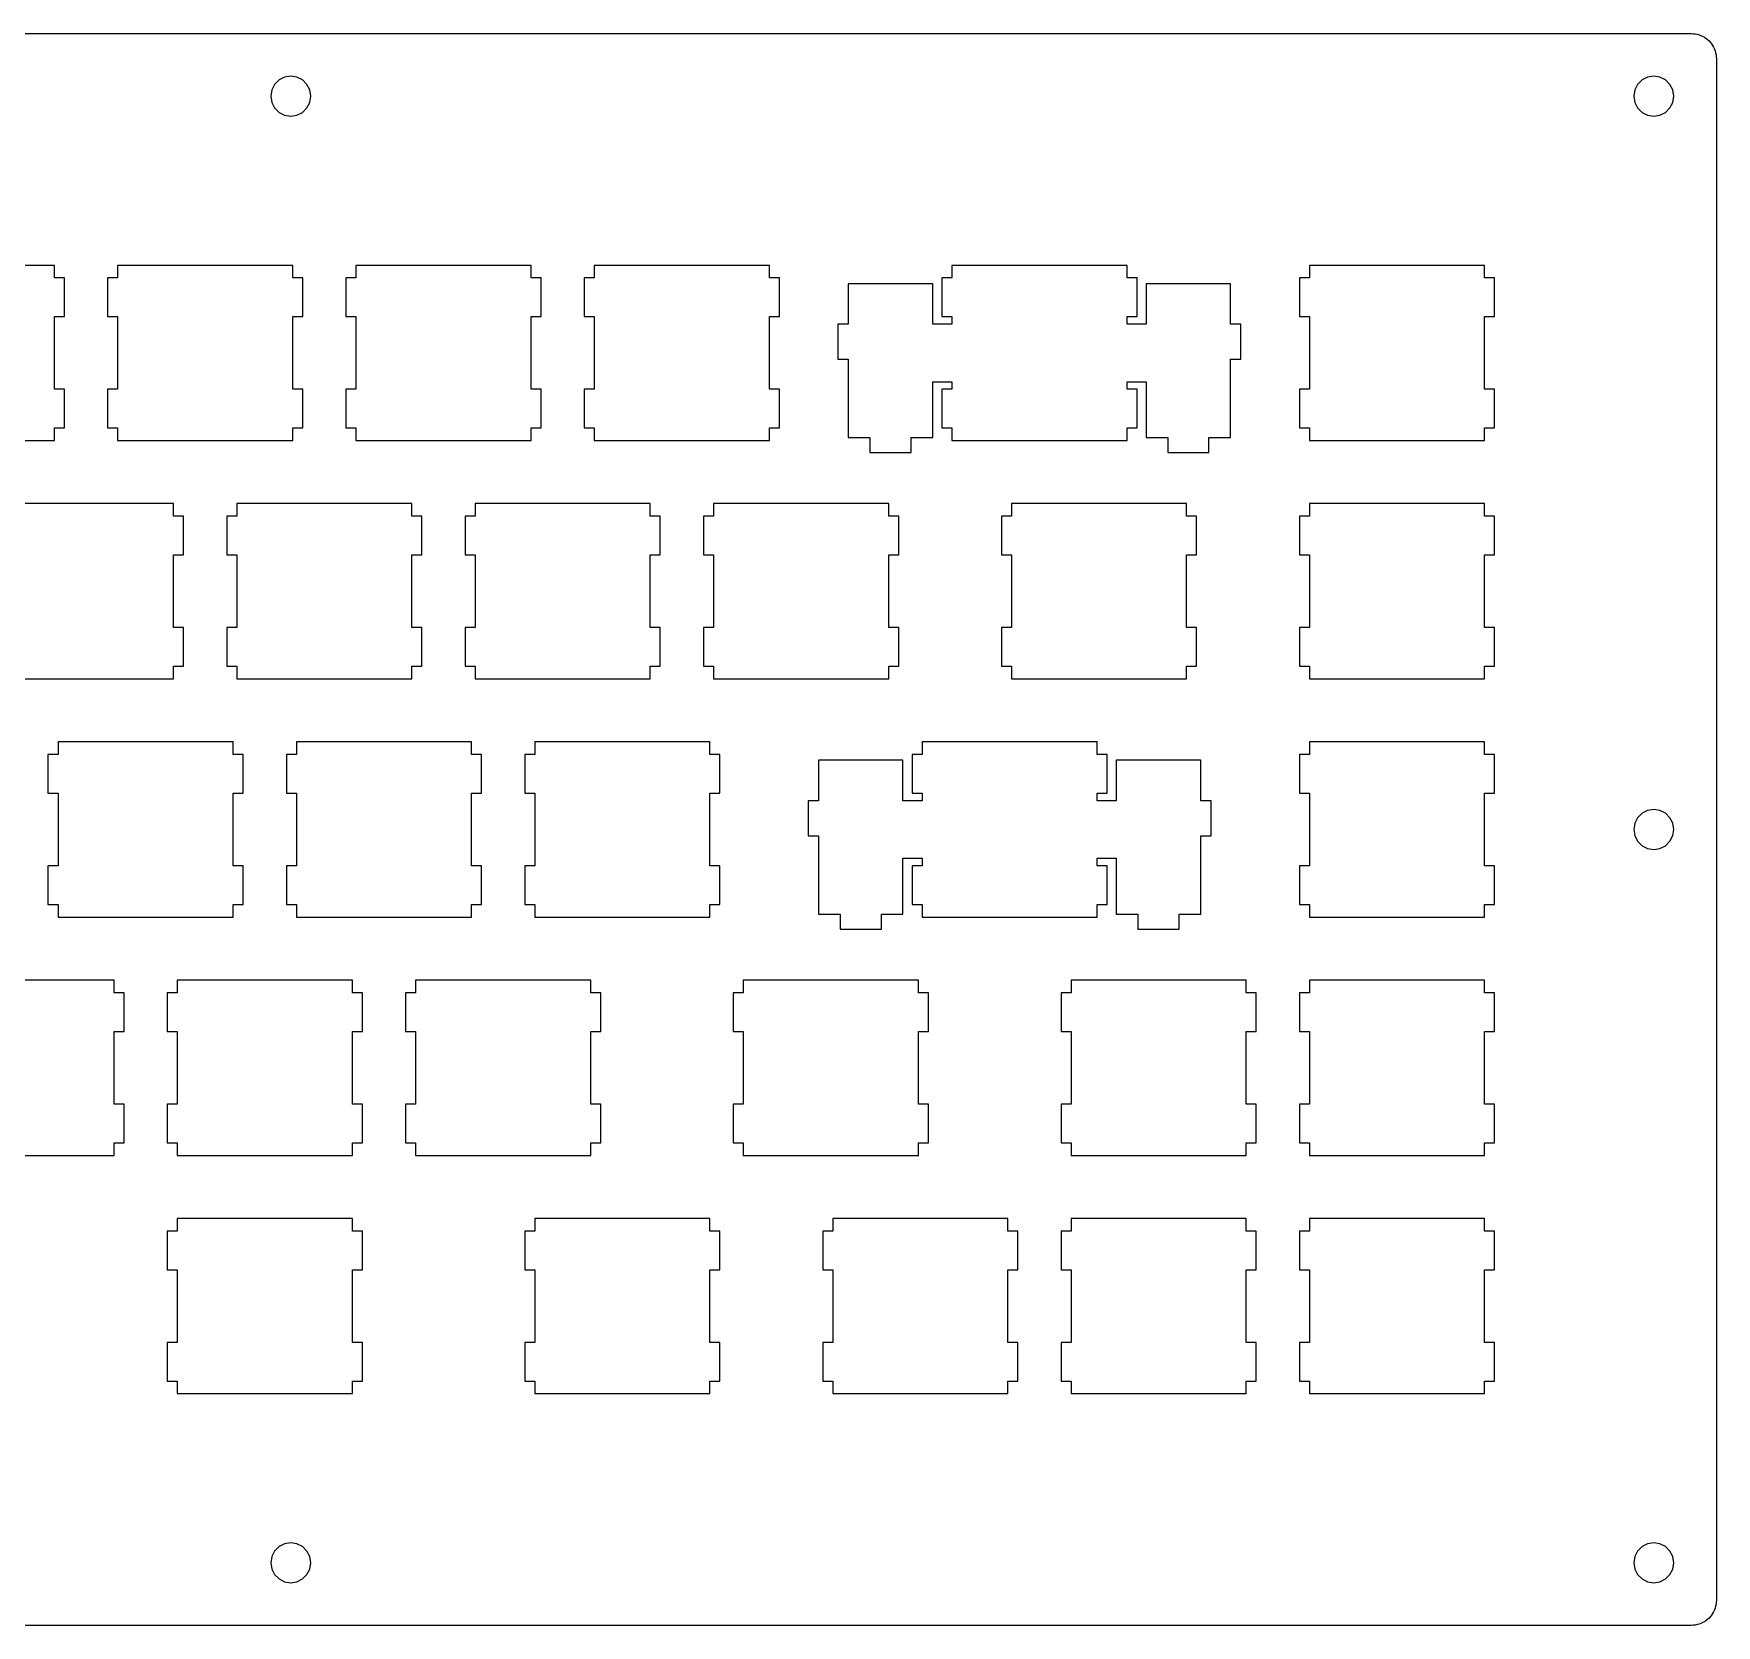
# Model space of a CAD drawing. Extents: x 0 to 337, y 0 to 128.
# Drawn here: x 202.4 to 336.9, y 0.4 to 127.6 of the extents above; entities that cross this region are included whole.
import ezdxf

# ---------------------------------------------------------------- set-up
doc = ezdxf.new("R2010")
doc.units = 0
doc.layers.get('0').update_dxf_attribs({"linetype": 'CONTINUOUS'})

msp = doc.modelspace()

# ---------------------------------------------------------------- linework, layer by layer
at = {"color": 0}
for p, q in [((2.096, 127.61), (334.897, 127.61)), ((334.897, 127.61), (335.052, 127.604)), ((335.052, 127.604), (335.209, 127.586)), ((335.209, 127.586), (335.362, 127.555)), ((335.362, 127.555), (335.515, 127.513)), ((335.515, 127.513), (335.661, 127.458)), ((335.661, 127.458), (335.803, 127.393)), ((335.803, 127.393), (335.941, 127.316)), ((335.941, 127.316), (336.072, 127.229)), ((336.072, 127.229), (336.194, 127.131)), ((336.194, 127.131), (336.31, 127.025)), ((336.31, 127.025), (336.416, 126.909)), ((336.416, 126.909), (336.514, 126.787)), ((336.514, 126.787), (336.601, 126.655)), ((336.601, 126.655), (336.678, 126.518)), ((336.678, 126.518), (336.743, 126.376)), ((336.743, 126.376), (336.798, 126.23)), ((336.798, 126.23), (336.841, 126.077)), ((336.841, 126.077), (336.871, 125.924)), ((336.871, 125.924), (336.889, 125.767)), ((336.889, 125.767), (336.896, 125.61)), ((336.896, 125.61), (336.896, 2.36058)), ((222.021, 123.905), (221.667, 123.551)), ((222.468, 124.132), (222.021, 123.905)), ((222.963, 124.21), (222.468, 124.132)), ((223.457, 124.132), (222.963, 124.21)), ((223.902, 123.905), (223.457, 124.132)), ((224.257, 123.551), (223.902, 123.905)), ((330.955, 123.905), (330.601, 123.551)), ((331.402, 124.132), (330.955, 123.905)), ((331.897, 124.21), (331.402, 124.132)), ((332.391, 124.132), (331.897, 124.21)), ((332.836, 123.905), (332.391, 124.132)), ((333.19, 123.551), (332.836, 123.905)), ((221.441, 123.106), (221.362, 122.61)), ((221.362, 122.61), (221.441, 122.116)), ((221.667, 123.551), (221.441, 123.106)), ((224.485, 123.106), (224.257, 123.551)), ((224.562, 122.61), (224.485, 123.106)), ((224.485, 122.116), (224.562, 122.61)), ((330.375, 123.106), (330.296, 122.61)), ((330.296, 122.61), (330.375, 122.116)), ((330.601, 123.551), (330.375, 123.106)), ((333.418, 123.106), (333.19, 123.551)), ((333.496, 122.61), (333.418, 123.106)), ((333.418, 122.116), (333.496, 122.61)), ((221.441, 122.116), (221.667, 121.67)), ((221.667, 121.67), (222.021, 121.316)), ((222.021, 121.316), (222.468, 121.09)), ((222.468, 121.09), (222.963, 121.01)), ((222.963, 121.01), (223.457, 121.09)), ((223.457, 121.09), (223.902, 121.316)), ((223.902, 121.316), (224.257, 121.67)), ((224.257, 121.67), (224.485, 122.116)), ((330.375, 122.116), (330.601, 121.67)), ((330.601, 121.67), (330.955, 121.316)), ((330.955, 121.316), (331.402, 121.09)), ((331.402, 121.09), (331.897, 121.01)), ((331.897, 121.01), (332.391, 121.09)), ((332.391, 121.09), (332.836, 121.316)), ((332.836, 121.316), (333.19, 121.67)), ((333.19, 121.67), (333.418, 122.116)), ((204.071, 109.086), (190.07, 109.086)), ((204.071, 108.085), (204.071, 109.086)), ((209.12, 109.086), (209.12, 108.085)), ((223.121, 109.086), (209.12, 109.086)), ((223.121, 108.085), (223.121, 109.086)), ((228.17, 109.086), (228.17, 108.085)), ((242.171, 109.086), (228.17, 109.086)), ((242.171, 108.085), (242.171, 109.086)), ((247.22, 109.086), (247.22, 108.085)), ((261.221, 109.086), (247.22, 109.086)), ((261.221, 108.085), (261.221, 109.086)), ((275.795, 109.086), (275.795, 108.085)), ((289.796, 109.086), (275.795, 109.086)), ((289.796, 108.085), (289.796, 109.086)), ((304.37, 109.086), (304.37, 108.085)), ((318.371, 109.086), (304.37, 109.086)), ((318.371, 108.085), (318.371, 109.086)), ((204.87, 108.085), (204.071, 108.085)), ((204.87, 104.985), (204.87, 108.085)), ((209.12, 108.085), (208.321, 108.085)), ((208.321, 108.085), (208.321, 104.985)), ((223.92, 108.085), (223.121, 108.085)), ((223.92, 104.985), (223.92, 108.085)), ((228.17, 108.085), (227.371, 108.085)), ((227.371, 108.085), (227.371, 104.985)), ((242.97, 108.085), (242.171, 108.085)), ((242.97, 104.985), (242.97, 108.085)), ((247.22, 108.085), (246.421, 108.085)), ((246.421, 108.085), (246.421, 104.985)), ((262.02, 108.085), (261.221, 108.085)), ((262.02, 104.985), (262.02, 108.085)), ((274.271, 107.617), (267.52, 107.617)), ((267.52, 107.617), (267.52, 104.386)), ((274.271, 104.386), (274.271, 107.617)), ((275.795, 108.085), (274.996, 108.085)), ((274.996, 108.085), (274.996, 104.985)), ((290.595, 108.085), (289.796, 108.085)), ((290.595, 104.985), (290.595, 108.085)), ((298.071, 107.617), (291.32, 107.617)), ((291.32, 107.617), (291.32, 104.386)), ((298.071, 104.386), (298.071, 107.617)), ((304.37, 108.085), (303.571, 108.085)), ((303.571, 108.085), (303.571, 104.985)), ((319.17, 108.085), (318.371, 108.085)), ((319.17, 104.985), (319.17, 108.085)), ((204.071, 99.1856), (204.071, 104.985)), ((204.071, 104.985), (204.87, 104.985)), ((208.321, 104.985), (209.12, 104.985)), ((209.12, 104.985), (209.12, 99.1856)), ((223.121, 99.1856), (223.121, 104.985)), ((223.121, 104.985), (223.92, 104.985)), ((227.371, 104.985), (228.17, 104.985)), ((228.17, 104.985), (228.17, 99.1856)), ((242.171, 99.1856), (242.171, 104.985)), ((242.171, 104.985), (242.97, 104.985)), ((246.421, 104.985), (247.22, 104.985)), ((247.22, 104.985), (247.22, 99.1856)), ((261.221, 99.1856), (261.221, 104.985)), ((261.221, 104.985), (262.02, 104.985)), ((274.996, 104.985), (275.795, 104.985)), ((275.795, 104.985), (275.795, 104.386)), ((289.796, 104.386), (289.796, 104.985)), ((289.796, 104.985), (290.595, 104.985)), ((303.571, 104.985), (304.37, 104.985)), ((304.37, 104.985), (304.37, 99.1856)), ((318.371, 99.1856), (318.371, 104.985)), ((318.371, 104.985), (319.17, 104.985)), ((267.52, 104.386), (266.696, 104.386)), ((266.696, 104.386), (266.696, 101.585)), ((275.795, 104.386), (274.271, 104.386)), ((291.32, 104.386), (289.796, 104.386)), ((298.895, 104.386), (298.071, 104.386)), ((298.895, 101.585), (298.895, 104.386)), ((266.696, 101.585), (267.52, 101.585)), ((267.52, 101.585), (267.52, 95.3149)), ((298.071, 95.3149), (298.071, 101.585)), ((298.071, 101.585), (298.895, 101.585)), ((274.271, 95.3149), (274.271, 99.7864)), ((274.271, 99.7864), (275.795, 99.7864)), ((275.795, 99.7864), (275.795, 99.1856)), ((289.796, 99.1856), (289.796, 99.7864)), ((289.796, 99.7864), (291.32, 99.7864)), ((291.32, 99.7864), (291.32, 95.3149)), ((204.87, 99.1856), (204.071, 99.1856)), ((204.87, 96.085), (204.87, 99.1856)), ((209.12, 99.1856), (208.321, 99.1856)), ((208.321, 99.1856), (208.321, 96.085)), ((223.92, 99.1856), (223.121, 99.1856)), ((223.92, 96.085), (223.92, 99.1856)), ((228.17, 99.1856), (227.371, 99.1856)), ((227.371, 99.1856), (227.371, 96.085)), ((242.97, 99.1856), (242.171, 99.1856)), ((242.97, 96.085), (242.97, 99.1856)), ((247.22, 99.1856), (246.421, 99.1856)), ((246.421, 99.1856), (246.421, 96.085)), ((262.02, 99.1856), (261.221, 99.1856)), ((262.02, 96.085), (262.02, 99.1856)), ((275.795, 99.1856), (274.996, 99.1856)), ((274.996, 99.1856), (274.996, 96.085)), ((290.595, 99.1856), (289.796, 99.1856)), ((290.595, 96.085), (290.595, 99.1856)), ((304.37, 99.1856), (303.571, 99.1856)), ((303.571, 99.1856), (303.571, 96.085)), ((319.17, 99.1856), (318.371, 99.1856)), ((319.17, 96.085), (319.17, 99.1856)), ((204.071, 95.0845), (204.071, 96.085)), ((204.071, 96.085), (204.87, 96.085)), ((208.321, 96.085), (209.12, 96.085)), ((209.12, 96.085), (209.12, 95.0845)), ((223.121, 95.0845), (223.121, 96.085)), ((223.121, 96.085), (223.92, 96.085)), ((227.371, 96.085), (228.17, 96.085)), ((228.17, 96.085), (228.17, 95.0845)), ((242.171, 95.0845), (242.171, 96.085)), ((242.171, 96.085), (242.97, 96.085)), ((246.421, 96.085), (247.22, 96.085)), ((247.22, 96.085), (247.22, 95.0845)), ((261.221, 95.0845), (261.221, 96.085)), ((261.221, 96.085), (262.02, 96.085)), ((274.996, 96.085), (275.795, 96.085)), ((275.795, 96.085), (275.795, 95.0845)), ((289.796, 95.0845), (289.796, 96.085)), ((289.796, 96.085), (290.595, 96.085)), ((303.571, 96.085), (304.37, 96.085)), ((304.37, 96.085), (304.37, 95.0845)), ((318.371, 95.0845), (318.371, 96.085)), ((318.371, 96.085), (319.17, 96.085)), ((190.07, 95.0845), (204.071, 95.0845)), ((209.12, 95.0845), (223.121, 95.0845)), ((228.17, 95.0845), (242.171, 95.0845)), ((247.22, 95.0845), (261.221, 95.0845)), ((267.52, 95.3149), (269.245, 95.3149)), ((269.245, 95.3149), (269.245, 94.1144)), ((272.546, 94.1144), (272.546, 95.3149)), ((272.546, 95.3149), (274.271, 95.3149)), ((275.795, 95.0845), (289.796, 95.0845)), ((291.32, 95.3149), (293.045, 95.3149)), ((293.045, 95.3149), (293.045, 94.1144)), ((296.346, 94.1144), (296.346, 95.3149)), ((296.346, 95.3149), (298.071, 95.3149)), ((304.37, 95.0845), (318.371, 95.0845)), ((269.245, 94.1144), (272.546, 94.1144)), ((293.045, 94.1144), (296.346, 94.1144)), ((213.596, 90.0356), (199.595, 90.0356)), ((213.596, 89.0351), (213.596, 90.0356)), ((214.395, 89.0351), (213.596, 89.0351)), ((214.395, 85.9345), (214.395, 89.0351)), ((218.645, 89.0351), (217.846, 89.0351)), ((217.846, 89.0351), (217.846, 85.9345)), ((218.645, 90.0356), (218.645, 89.0351)), ((232.646, 90.0356), (218.645, 90.0356)), ((232.646, 89.0351), (232.646, 90.0356)), ((233.445, 89.0351), (232.646, 89.0351)), ((233.445, 85.9345), (233.445, 89.0351)), ((237.695, 89.0351), (236.896, 89.0351)), ((236.896, 89.0351), (236.896, 85.9345)), ((237.695, 90.0356), (237.695, 89.0351)), ((251.696, 90.0356), (237.695, 90.0356)), ((251.696, 89.0351), (251.696, 90.0356)), ((252.494, 89.0351), (251.696, 89.0351)), ((252.494, 85.9345), (252.494, 89.0351)), ((256.745, 89.0351), (255.946, 89.0351)), ((255.946, 89.0351), (255.946, 85.9345)), ((256.745, 90.0356), (256.745, 89.0351)), ((270.746, 90.0356), (256.745, 90.0356)), ((270.746, 89.0351), (270.746, 90.0356)), ((271.545, 89.0351), (270.746, 89.0351)), ((271.545, 85.9345), (271.545, 89.0351)), ((280.557, 89.0351), (279.757, 89.0351)), ((279.757, 89.0351), (279.757, 85.9345)), ((280.557, 90.0356), (280.557, 89.0351)), ((294.557, 90.0356), (280.557, 90.0356)), ((294.557, 89.0351), (294.557, 90.0356)), ((295.358, 89.0351), (294.557, 89.0351)), ((295.358, 85.9345), (295.358, 89.0351)), ((304.37, 89.0351), (303.571, 89.0351)), ((303.571, 89.0351), (303.571, 85.9345)), ((304.37, 90.0356), (304.37, 89.0351)), ((318.371, 90.0356), (304.37, 90.0356)), ((318.371, 89.0351), (318.371, 90.0356)), ((319.17, 89.0351), (318.371, 89.0351)), ((319.17, 85.9345), (319.17, 89.0351)), ((213.596, 80.1356), (213.596, 85.9345)), ((213.596, 85.9345), (214.395, 85.9345)), ((217.846, 85.9345), (218.645, 85.9345)), ((218.645, 85.9345), (218.645, 80.1356)), ((232.646, 80.1356), (232.646, 85.9345)), ((232.646, 85.9345), (233.445, 85.9345)), ((236.896, 85.9345), (237.695, 85.9345)), ((237.695, 85.9345), (237.695, 80.1356)), ((251.696, 80.1356), (251.696, 85.9345)), ((251.696, 85.9345), (252.494, 85.9345)), ((255.946, 85.9345), (256.745, 85.9345)), ((256.745, 85.9345), (256.745, 80.1356)), ((270.746, 80.1356), (270.746, 85.9345)), ((270.746, 85.9345), (271.545, 85.9345)), ((279.757, 85.9345), (280.557, 85.9345)), ((280.557, 85.9345), (280.557, 80.1356)), ((294.557, 80.1356), (294.557, 85.9345)), ((294.557, 85.9345), (295.358, 85.9345)), ((303.571, 85.9345), (304.37, 85.9345)), ((304.37, 85.9345), (304.37, 80.1356)), ((318.371, 80.1356), (318.371, 85.9345)), ((318.371, 85.9345), (319.17, 85.9345)), ((214.395, 80.1356), (213.596, 80.1356)), ((214.395, 77.035), (214.395, 80.1356)), ((218.645, 80.1356), (217.846, 80.1356)), ((217.846, 80.1356), (217.846, 77.035)), ((233.445, 80.1356), (232.646, 80.1356)), ((233.445, 77.035), (233.445, 80.1356)), ((237.695, 80.1356), (236.896, 80.1356)), ((236.896, 80.1356), (236.896, 77.035)), ((252.494, 80.1356), (251.696, 80.1356)), ((252.494, 77.035), (252.494, 80.1356)), ((256.745, 80.1356), (255.946, 80.1356)), ((255.946, 80.1356), (255.946, 77.035)), ((271.545, 80.1356), (270.746, 80.1356)), ((271.545, 77.035), (271.545, 80.1356)), ((280.557, 80.1356), (279.757, 80.1356)), ((279.757, 80.1356), (279.757, 77.035)), ((295.358, 80.1356), (294.557, 80.1356)), ((295.358, 77.035), (295.358, 80.1356)), ((304.37, 80.1356), (303.571, 80.1356)), ((303.571, 80.1356), (303.571, 77.035)), ((319.17, 80.1356), (318.371, 80.1356)), ((319.17, 77.035), (319.17, 80.1356)), ((213.596, 76.0345), (213.596, 77.035)), ((213.596, 77.035), (214.395, 77.035)), ((217.846, 77.035), (218.645, 77.035)), ((218.645, 77.035), (218.645, 76.0345)), ((232.646, 76.0345), (232.646, 77.035)), ((232.646, 77.035), (233.445, 77.035)), ((236.896, 77.035), (237.695, 77.035)), ((237.695, 77.035), (237.695, 76.0345)), ((251.696, 76.0345), (251.696, 77.035)), ((251.696, 77.035), (252.494, 77.035)), ((255.946, 77.035), (256.745, 77.035)), ((256.745, 77.035), (256.745, 76.0345)), ((270.746, 76.0345), (270.746, 77.035)), ((270.746, 77.035), (271.545, 77.035)), ((279.757, 77.035), (280.557, 77.035)), ((280.557, 77.035), (280.557, 76.0345)), ((294.557, 76.0345), (294.557, 77.035)), ((294.557, 77.035), (295.358, 77.035)), ((303.571, 77.035), (304.37, 77.035)), ((304.37, 77.035), (304.37, 76.0345)), ((318.371, 76.0345), (318.371, 77.035)), ((318.371, 77.035), (319.17, 77.035)), ((199.595, 76.0345), (213.596, 76.0345)), ((218.645, 76.0345), (232.646, 76.0345)), ((237.695, 76.0345), (251.696, 76.0345)), ((256.745, 76.0345), (270.746, 76.0345)), ((280.557, 76.0345), (294.557, 76.0345)), ((304.37, 76.0345), (318.371, 76.0345)), ((204.357, 69.9851), (203.557, 69.9851)), ((203.557, 69.9851), (203.557, 66.8845)), ((204.357, 70.9856), (204.357, 69.9851)), ((218.357, 70.9856), (204.357, 70.9856)), ((218.357, 69.9851), (218.357, 70.9856)), ((219.158, 69.9851), (218.357, 69.9851)), ((219.158, 66.8845), (219.158, 69.9851)), ((223.407, 69.9851), (222.607, 69.9851)), ((222.607, 69.9851), (222.607, 66.8845)), ((223.407, 70.9856), (223.407, 69.9851)), ((237.407, 70.9856), (223.407, 70.9856)), ((237.407, 69.9851), (237.407, 70.9856)), ((238.208, 69.9851), (237.407, 69.9851)), ((238.208, 66.8845), (238.208, 69.9851)), ((242.457, 69.9851), (241.657, 69.9851)), ((241.657, 69.9851), (241.657, 66.8845)), ((242.457, 70.9856), (242.457, 69.9851)), ((256.457, 70.9856), (242.457, 70.9856)), ((256.457, 69.9851), (256.457, 70.9856)), ((257.258, 69.9851), (256.457, 69.9851)), ((257.258, 66.8845), (257.258, 69.9851)), ((273.414, 69.9851), (272.613, 69.9851)), ((272.613, 69.9851), (272.613, 66.8845)), ((273.414, 70.9856), (273.414, 69.9851)), ((287.413, 70.9856), (273.414, 70.9856)), ((287.413, 69.9851), (287.413, 70.9856)), ((288.214, 69.9851), (287.413, 69.9851)), ((288.214, 66.8845), (288.214, 69.9851)), ((304.37, 69.9851), (303.571, 69.9851)), ((303.571, 69.9851), (303.571, 66.8845)), ((304.37, 70.9856), (304.37, 69.9851)), ((318.371, 70.9856), (304.37, 70.9856)), ((318.371, 69.9851), (318.371, 70.9856)), ((319.17, 69.9851), (318.371, 69.9851)), ((319.17, 66.8845), (319.17, 69.9851)), ((271.888, 69.5152), (265.139, 69.5152)), ((265.139, 69.5152), (265.139, 66.2852)), ((271.888, 66.2852), (271.888, 69.5152)), ((295.688, 69.5152), (288.939, 69.5152)), ((288.939, 69.5152), (288.939, 66.2852)), ((295.688, 66.2852), (295.688, 69.5152)), ((203.557, 66.8845), (204.357, 66.8845)), ((204.357, 66.8845), (204.357, 61.0856)), ((218.357, 61.0856), (218.357, 66.8845)), ((218.357, 66.8845), (219.158, 66.8845)), ((222.607, 66.8845), (223.407, 66.8845)), ((223.407, 66.8845), (223.407, 61.0856)), ((237.407, 61.0856), (237.407, 66.8845)), ((237.407, 66.8845), (238.208, 66.8845)), ((241.657, 66.8845), (242.457, 66.8845)), ((242.457, 66.8845), (242.457, 61.0856)), ((256.457, 61.0856), (256.457, 66.8845)), ((256.457, 66.8845), (257.258, 66.8845)), ((265.139, 66.2852), (264.313, 66.2852)), ((264.313, 66.2852), (264.313, 63.4848)), ((273.414, 66.2852), (271.888, 66.2852)), ((272.613, 66.8845), (273.414, 66.8845)), ((273.414, 66.8845), (273.414, 66.2852)), ((287.413, 66.2852), (287.413, 66.8845)), ((287.413, 66.8845), (288.214, 66.8845)), ((288.939, 66.2852), (287.413, 66.2852)), ((296.514, 66.2852), (295.688, 66.2852)), ((296.514, 63.4848), (296.514, 66.2852)), ((303.571, 66.8845), (304.37, 66.8845)), ((304.37, 66.8845), (304.37, 61.0856)), ((318.371, 61.0856), (318.371, 66.8845)), ((318.371, 66.8845), (319.17, 66.8845)), ((330.601, 64.9249), (330.375, 64.4783)), ((330.955, 65.2791), (330.601, 64.9249)), ((331.402, 65.5066), (330.955, 65.2791)), ((331.897, 65.5849), (331.402, 65.5066)), ((332.391, 65.5066), (331.897, 65.5849)), ((332.836, 65.2791), (332.391, 65.5066)), ((333.19, 64.9249), (332.836, 65.2791)), ((333.418, 64.4783), (333.19, 64.9249)), ((264.313, 63.4848), (265.139, 63.4848)), ((265.139, 63.4848), (265.139, 57.2149)), ((295.688, 57.2149), (295.688, 63.4848)), ((295.688, 63.4848), (296.514, 63.4848)), ((330.375, 64.4783), (330.296, 63.9851)), ((330.296, 63.9851), (330.375, 63.4919)), ((330.375, 63.4919), (330.601, 63.0453)), ((333.19, 63.0453), (333.418, 63.4919)), ((333.496, 63.9851), (333.418, 64.4783)), ((333.418, 63.4919), (333.496, 63.9851)), ((330.601, 63.0453), (330.955, 62.6911)), ((330.955, 62.6911), (331.402, 62.4639)), ((331.402, 62.4639), (331.897, 62.3852)), ((331.897, 62.3852), (332.391, 62.4639)), ((332.391, 62.4639), (332.836, 62.6911)), ((332.836, 62.6911), (333.19, 63.0453)), ((204.357, 61.0856), (203.557, 61.0856)), ((203.557, 61.0856), (203.557, 57.985)), ((219.158, 61.0856), (218.357, 61.0856)), ((219.158, 57.985), (219.158, 61.0856)), ((223.407, 61.0856), (222.607, 61.0856)), ((222.607, 61.0856), (222.607, 57.985)), ((238.208, 61.0856), (237.407, 61.0856)), ((238.208, 57.985), (238.208, 61.0856)), ((242.457, 61.0856), (241.657, 61.0856)), ((241.657, 61.0856), (241.657, 57.985)), ((257.258, 61.0856), (256.457, 61.0856)), ((257.258, 57.985), (257.258, 61.0856)), ((271.888, 57.2149), (271.888, 61.685)), ((271.888, 61.685), (273.414, 61.685)), ((273.414, 61.0856), (272.613, 61.0856)), ((272.613, 61.0856), (272.613, 57.985)), ((273.414, 61.685), (273.414, 61.0856)), ((287.413, 61.0856), (287.413, 61.685)), ((287.413, 61.685), (288.939, 61.685)), ((288.214, 61.0856), (287.413, 61.0856)), ((288.214, 57.985), (288.214, 61.0856)), ((288.939, 61.685), (288.939, 57.2149)), ((304.37, 61.0856), (303.571, 61.0856)), ((303.571, 61.0856), (303.571, 57.985)), ((319.17, 61.0856), (318.371, 61.0856)), ((319.17, 57.985), (319.17, 61.0856)), ((203.557, 57.985), (204.357, 57.985)), ((204.357, 57.985), (204.357, 56.9845)), ((218.357, 56.9845), (218.357, 57.985)), ((218.357, 57.985), (219.158, 57.985)), ((222.607, 57.985), (223.407, 57.985)), ((223.407, 57.985), (223.407, 56.9845)), ((237.407, 56.9845), (237.407, 57.985)), ((237.407, 57.985), (238.208, 57.985)), ((241.657, 57.985), (242.457, 57.985)), ((242.457, 57.985), (242.457, 56.9845)), ((256.457, 56.9845), (256.457, 57.985)), ((256.457, 57.985), (257.258, 57.985)), ((272.613, 57.985), (273.414, 57.985)), ((273.414, 57.985), (273.414, 56.9845)), ((287.413, 56.9845), (287.413, 57.985)), ((287.413, 57.985), (288.214, 57.985)), ((303.571, 57.985), (304.37, 57.985)), ((304.37, 57.985), (304.37, 56.9845)), ((318.371, 56.9845), (318.371, 57.985)), ((318.371, 57.985), (319.17, 57.985)), ((204.357, 56.9845), (218.357, 56.9845)), ((223.407, 56.9845), (237.407, 56.9845)), ((242.457, 56.9845), (256.457, 56.9845)), ((265.139, 57.2149), (266.864, 57.2149)), ((266.864, 57.2149), (266.864, 56.0144)), ((270.163, 56.0144), (270.163, 57.2149)), ((270.163, 57.2149), (271.888, 57.2149)), ((273.414, 56.9845), (287.413, 56.9845)), ((288.939, 57.2149), (290.664, 57.2149)), ((290.664, 57.2149), (290.664, 56.0144)), ((293.963, 56.0144), (293.963, 57.2149)), ((293.963, 57.2149), (295.688, 57.2149)), ((304.37, 56.9845), (318.371, 56.9845)), ((266.864, 56.0144), (270.163, 56.0144)), ((290.664, 56.0144), (293.963, 56.0144)), ((208.832, 51.9356), (194.832, 51.9356)), ((208.832, 50.9351), (208.832, 51.9356)), ((213.882, 51.9356), (213.882, 50.9351)), ((227.882, 51.9356), (213.882, 51.9356)), ((227.882, 50.9351), (227.882, 51.9356)), ((232.932, 51.9356), (232.932, 50.9351)), ((246.932, 51.9356), (232.932, 51.9356)), ((246.932, 50.9351), (246.932, 51.9356)), ((259.126, 51.9356), (259.126, 50.9351)), ((273.127, 51.9356), (259.126, 51.9356)), ((273.127, 50.9351), (273.127, 51.9356)), ((285.32, 51.9356), (285.32, 50.9351)), ((299.321, 51.9356), (285.32, 51.9356)), ((299.321, 50.9351), (299.321, 51.9356)), ((304.37, 51.9356), (304.37, 50.9351)), ((318.371, 51.9356), (304.37, 51.9356)), ((318.371, 50.9351), (318.371, 51.9356)), ((209.633, 50.9351), (208.832, 50.9351)), ((209.633, 47.836), (209.633, 50.9351)), ((213.882, 50.9351), (213.082, 50.9351)), ((213.082, 50.9351), (213.082, 47.836)), ((228.683, 50.9351), (227.882, 50.9351)), ((228.683, 47.836), (228.683, 50.9351)), ((232.932, 50.9351), (232.132, 50.9351)), ((232.132, 50.9351), (232.132, 47.836)), ((247.733, 50.9351), (246.932, 50.9351)), ((247.733, 47.836), (247.733, 50.9351)), ((259.126, 50.9351), (258.327, 50.9351)), ((258.327, 50.9351), (258.327, 47.836)), ((273.926, 50.9351), (273.127, 50.9351)), ((273.926, 47.836), (273.926, 50.9351)), ((285.32, 50.9351), (284.521, 50.9351)), ((284.521, 50.9351), (284.521, 47.836)), ((300.12, 50.9351), (299.321, 50.9351)), ((300.12, 47.836), (300.12, 50.9351)), ((304.37, 50.9351), (303.571, 50.9351)), ((303.571, 50.9351), (303.571, 47.836)), ((319.17, 50.9351), (318.371, 50.9351)), ((319.17, 47.836), (319.17, 50.9351)), ((208.832, 42.0356), (208.832, 47.836)), ((208.832, 47.836), (209.633, 47.836)), ((213.082, 47.836), (213.882, 47.836)), ((213.882, 47.836), (213.882, 42.0356)), ((227.882, 42.0356), (227.882, 47.836)), ((227.882, 47.836), (228.683, 47.836)), ((232.132, 47.836), (232.932, 47.836)), ((232.932, 47.836), (232.932, 42.0356)), ((246.932, 42.0356), (246.932, 47.836)), ((246.932, 47.836), (247.733, 47.836)), ((258.327, 47.836), (259.126, 47.836)), ((259.126, 47.836), (259.126, 42.0356)), ((273.127, 42.0356), (273.127, 47.836)), ((273.127, 47.836), (273.926, 47.836)), ((284.521, 47.836), (285.32, 47.836)), ((285.32, 47.836), (285.32, 42.0356)), ((299.321, 42.0356), (299.321, 47.836)), ((299.321, 47.836), (300.12, 47.836)), ((303.571, 47.836), (304.37, 47.836)), ((304.37, 47.836), (304.37, 42.0356)), ((318.371, 42.0356), (318.371, 47.836)), ((318.371, 47.836), (319.17, 47.836)), ((209.633, 42.0356), (208.832, 42.0356)), ((209.633, 38.935), (209.633, 42.0356)), ((213.882, 42.0356), (213.082, 42.0356)), ((213.082, 42.0356), (213.082, 38.935)), ((228.683, 42.0356), (227.882, 42.0356)), ((228.683, 38.935), (228.683, 42.0356)), ((232.932, 42.0356), (232.132, 42.0356)), ((232.132, 42.0356), (232.132, 38.935)), ((247.733, 42.0356), (246.932, 42.0356)), ((247.733, 38.935), (247.733, 42.0356)), ((259.126, 42.0356), (258.327, 42.0356)), ((258.327, 42.0356), (258.327, 38.935)), ((273.926, 42.0356), (273.127, 42.0356)), ((273.926, 38.935), (273.926, 42.0356)), ((285.32, 42.0356), (284.521, 42.0356)), ((284.521, 42.0356), (284.521, 38.935)), ((300.12, 42.0356), (299.321, 42.0356)), ((300.12, 38.935), (300.12, 42.0356)), ((304.37, 42.0356), (303.571, 42.0356)), ((303.571, 42.0356), (303.571, 38.935)), ((319.17, 42.0356), (318.371, 42.0356)), ((319.17, 38.935), (319.17, 42.0356)), ((194.832, 37.9345), (208.832, 37.9345)), ((208.832, 37.9345), (208.832, 38.935)), ((208.832, 38.935), (209.633, 38.935)), ((213.082, 38.935), (213.882, 38.935)), ((213.882, 38.935), (213.882, 37.9345)), ((213.882, 37.9345), (227.882, 37.9345)), ((227.882, 37.9345), (227.882, 38.935)), ((227.882, 38.935), (228.683, 38.935)), ((232.132, 38.935), (232.932, 38.935)), ((232.932, 38.935), (232.932, 37.9345)), ((232.932, 37.9345), (246.932, 37.9345)), ((246.932, 37.9345), (246.932, 38.935)), ((246.932, 38.935), (247.733, 38.935)), ((258.327, 38.935), (259.126, 38.935)), ((259.126, 38.935), (259.126, 37.9345)), ((259.126, 37.9345), (273.127, 37.9345)), ((273.127, 37.9345), (273.127, 38.935)), ((273.127, 38.935), (273.926, 38.935)), ((284.521, 38.935), (285.32, 38.935)), ((285.32, 38.935), (285.32, 37.9345)), ((285.32, 37.9345), (299.321, 37.9345)), ((299.321, 37.9345), (299.321, 38.935)), ((299.321, 38.935), (300.12, 38.935)), ((303.571, 38.935), (304.37, 38.935)), ((304.37, 38.935), (304.37, 37.9345)), ((304.37, 37.9345), (318.371, 37.9345)), ((318.371, 37.9345), (318.371, 38.935)), ((318.371, 38.935), (319.17, 38.935)), ((213.882, 32.8855), (213.882, 31.885)), ((227.882, 32.8855), (213.882, 32.8855)), ((227.882, 31.885), (227.882, 32.8855)), ((242.457, 32.8855), (242.457, 31.885)), ((256.457, 32.8855), (242.457, 32.8855)), ((256.457, 31.885), (256.457, 32.8855)), ((266.27, 32.8855), (266.27, 31.885)), ((280.271, 32.8855), (266.27, 32.8855)), ((280.271, 31.885), (280.271, 32.8855)), ((285.32, 32.8855), (285.32, 31.885)), ((299.321, 32.8855), (285.32, 32.8855)), ((299.321, 31.885), (299.321, 32.8855)), ((304.37, 32.8855), (304.37, 31.885)), ((318.371, 32.8855), (304.37, 32.8855)), ((318.371, 31.885), (318.371, 32.8855)), ((213.882, 31.885), (213.082, 31.885)), ((213.082, 31.885), (213.082, 28.7859)), ((228.683, 31.885), (227.882, 31.885)), ((228.683, 28.7859), (228.683, 31.885)), ((242.457, 31.885), (241.657, 31.885)), ((241.657, 31.885), (241.657, 28.7859)), ((257.258, 31.885), (256.457, 31.885)), ((257.258, 28.7859), (257.258, 31.885)), ((266.27, 31.885), (265.471, 31.885)), ((265.471, 31.885), (265.471, 28.7859)), ((281.07, 31.885), (280.271, 31.885)), ((281.07, 28.7859), (281.07, 31.885)), ((285.32, 31.885), (284.521, 31.885)), ((284.521, 31.885), (284.521, 28.7859)), ((300.12, 31.885), (299.321, 31.885)), ((300.12, 28.7859), (300.12, 31.885)), ((304.37, 31.885), (303.571, 31.885)), ((303.571, 31.885), (303.571, 28.7859)), ((319.17, 31.885), (318.371, 31.885)), ((319.17, 28.7859), (319.17, 31.885)), ((213.082, 28.7859), (213.882, 28.7859)), ((213.882, 28.7859), (213.882, 22.9857)), ((227.882, 22.9857), (227.882, 28.7859)), ((227.882, 28.7859), (228.683, 28.7859)), ((241.657, 28.7859), (242.457, 28.7859)), ((242.457, 28.7859), (242.457, 22.9857)), ((256.457, 22.9857), (256.457, 28.7859)), ((256.457, 28.7859), (257.258, 28.7859)), ((265.471, 28.7859), (266.27, 28.7859)), ((266.27, 28.7859), (266.27, 22.9857)), ((280.271, 22.9857), (280.271, 28.7859)), ((280.271, 28.7859), (281.07, 28.7859)), ((284.521, 28.7859), (285.32, 28.7859)), ((285.32, 28.7859), (285.32, 22.9857)), ((299.321, 22.9857), (299.321, 28.7859)), ((299.321, 28.7859), (300.12, 28.7859)), ((303.571, 28.7859), (304.37, 28.7859)), ((304.37, 28.7859), (304.37, 22.9857)), ((318.371, 22.9857), (318.371, 28.7859)), ((318.371, 28.7859), (319.17, 28.7859)), ((213.882, 22.9857), (213.082, 22.9857)), ((213.082, 22.9857), (213.082, 19.8851)), ((228.683, 22.9857), (227.882, 22.9857)), ((228.683, 19.8851), (228.683, 22.9857)), ((242.457, 22.9857), (241.657, 22.9857)), ((241.657, 22.9857), (241.657, 19.8851)), ((257.258, 22.9857), (256.457, 22.9857)), ((257.258, 19.8851), (257.258, 22.9857)), ((266.27, 22.9857), (265.471, 22.9857)), ((265.471, 22.9857), (265.471, 19.8851)), ((281.07, 22.9857), (280.271, 22.9857)), ((281.07, 19.8851), (281.07, 22.9857)), ((285.32, 22.9857), (284.521, 22.9857)), ((284.521, 22.9857), (284.521, 19.8851)), ((300.12, 22.9857), (299.321, 22.9857)), ((300.12, 19.8851), (300.12, 22.9857)), ((304.37, 22.9857), (303.571, 22.9857)), ((303.571, 22.9857), (303.571, 19.8851)), ((319.17, 22.9857), (318.371, 22.9857)), ((319.17, 19.8851), (319.17, 22.9857)), ((213.082, 19.8851), (213.882, 19.8851)), ((213.882, 19.8851), (213.882, 18.8847)), ((213.882, 18.8847), (227.882, 18.8847)), ((227.882, 18.8847), (227.882, 19.8851)), ((227.882, 19.8851), (228.683, 19.8851)), ((241.657, 19.8851), (242.457, 19.8851)), ((242.457, 19.8851), (242.457, 18.8847)), ((242.457, 18.8847), (256.457, 18.8847)), ((256.457, 18.8847), (256.457, 19.8851)), ((256.457, 19.8851), (257.258, 19.8851)), ((265.471, 19.8851), (266.27, 19.8851)), ((266.27, 19.8851), (266.27, 18.8847)), ((266.27, 18.8847), (280.271, 18.8847)), ((280.271, 18.8847), (280.271, 19.8851)), ((280.271, 19.8851), (281.07, 19.8851)), ((284.521, 19.8851), (285.32, 19.8851)), ((285.32, 19.8851), (285.32, 18.8847)), ((285.32, 18.8847), (299.321, 18.8847)), ((299.321, 18.8847), (299.321, 19.8851)), ((299.321, 19.8851), (300.12, 19.8851)), ((303.571, 19.8851), (304.37, 19.8851)), ((304.37, 19.8851), (304.37, 18.8847)), ((304.37, 18.8847), (318.371, 18.8847)), ((318.371, 18.8847), (318.371, 19.8851)), ((318.371, 19.8851), (319.17, 19.8851)), ((222.468, 6.88054), (222.021, 6.65455)), ((222.963, 6.96048), (222.468, 6.88054)), ((223.457, 6.88054), (222.963, 6.96048)), ((223.902, 6.65455), (223.457, 6.88054)), ((331.402, 6.88054), (330.955, 6.65455)), ((331.897, 6.96048), (331.402, 6.88054)), ((332.391, 6.88054), (331.897, 6.96048)), ((332.836, 6.65455), (332.391, 6.88054)), ((221.441, 5.85392), (221.362, 5.36056)), ((221.667, 6.3004), (221.441, 5.85392)), ((222.021, 6.65455), (221.667, 6.3004)), ((224.257, 6.3004), (223.902, 6.65455)), ((224.485, 5.85392), (224.257, 6.3004)), ((224.562, 5.36056), (224.485, 5.85392)), ((330.375, 5.85392), (330.296, 5.36056)), ((330.601, 6.3004), (330.375, 5.85392)), ((330.955, 6.65455), (330.601, 6.3004)), ((333.19, 6.3004), (332.836, 6.65455)), ((333.418, 5.85392), (333.19, 6.3004)), ((333.496, 5.36056), (333.418, 5.85392)), ((221.362, 5.36056), (221.441, 4.86449)), ((221.441, 4.86449), (221.667, 4.41935)), ((221.667, 4.41935), (222.021, 4.06658)), ((222.021, 4.06658), (222.468, 3.84059)), ((223.457, 3.84059), (223.902, 4.06658)), ((223.902, 4.06658), (224.257, 4.41935)), ((224.257, 4.41935), (224.485, 4.86449)), ((224.485, 4.86449), (224.562, 5.36056)), ((330.296, 5.36056), (330.375, 4.86449)), ((330.375, 4.86449), (330.601, 4.41935)), ((330.601, 4.41935), (330.955, 4.06658)), ((330.955, 4.06658), (331.402, 3.84059)), ((332.391, 3.84059), (332.836, 4.06658)), ((332.836, 4.06658), (333.19, 4.41935)), ((333.19, 4.41935), (333.418, 4.86449)), ((333.418, 4.86449), (333.496, 5.36056)), ((222.468, 3.84059), (222.963, 3.76068)), ((222.963, 3.76068), (223.457, 3.84059)), ((331.402, 3.84059), (331.897, 3.76068)), ((331.897, 3.76068), (332.391, 3.84059)), ((336.678, 1.45245), (336.601, 1.31465)), ((336.743, 1.59577), (336.678, 1.45245)), ((336.798, 1.74046), (336.743, 1.59577)), ((336.841, 1.89343), (336.798, 1.74046)), ((336.871, 2.04777), (336.841, 1.89343)), ((336.889, 2.20348), (336.871, 2.04777)), ((336.896, 2.36058), (336.889, 2.20348)), ((334.897, 0.35967), (2.096, 0.35967)), ((335.052, 0.36656), (334.897, 0.35967)), ((335.209, 0.38447), (335.052, 0.36656)), ((335.362, 0.41479), (335.209, 0.38447)), ((335.515, 0.45751), (335.362, 0.41479)), ((335.661, 0.51263), (335.515, 0.45751)), ((335.803, 0.5774), (335.661, 0.51263)), ((335.941, 0.65457), (335.803, 0.5774)), ((336.072, 0.74138), (335.941, 0.65457)), ((336.194, 0.83923), (336.072, 0.74138)), ((336.31, 0.94534), (336.194, 0.83923)), ((336.416, 1.06109), (336.31, 0.94534)), ((336.514, 1.18374), (336.416, 1.06109)), ((336.601, 1.31465), (336.514, 1.18374))]:
    msp.add_line(p, q, dxfattribs=at)

doc.saveas('drawing.dxf')
